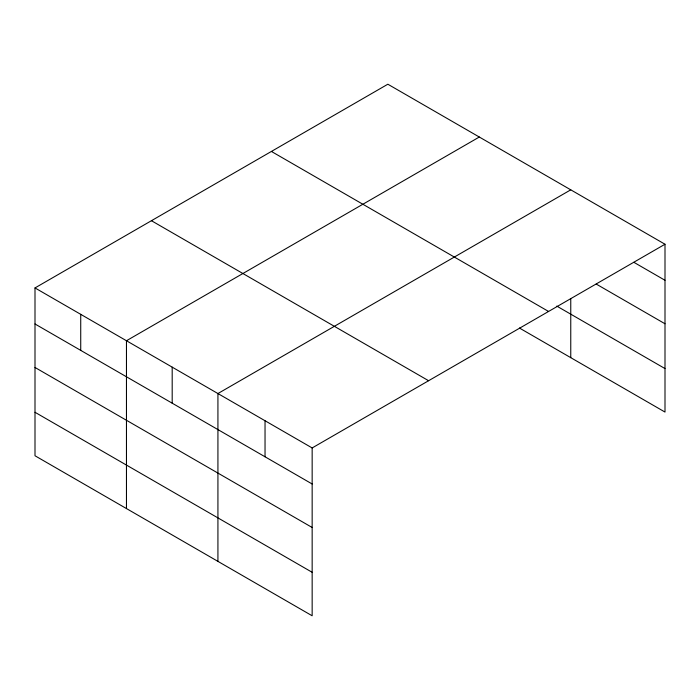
<?xml version="1.0" encoding="UTF-8"?>
<svg xmlns="http://www.w3.org/2000/svg" width="700" height="700" viewBox="0 0 700 700"><rect width="100%" height="100%" fill="white"/><g stroke="black" fill="none" stroke-linecap="round" stroke-linejoin="round"><path stroke-width="1.05" d="M665 244.239L387.844 84.219L35 287.936L35 455.761L312.156 615.781L312.156 447.947L665 244.239L665 412.064L519.435 328.029M479.308 137.025L126.464 340.734L126.464 508.567M570.762 189.831L217.928 393.54L217.928 561.374M633.903 262.325L665 280.28M596.207 284.051L665 323.767M556.771 306.092L665 368.576M271.408 151.445L548.564 311.456M151.436 220.71L428.592 380.721M35 287.936L312.156 447.947M35 323.977L312.156 483.989M35 367.465L312.156 527.485M35 412.274L312.156 572.294M570.762 298.874L570.762 357.665M265.037 420.744L265.037 456.794M172.191 367.141L172.191 403.183M80.728 314.335L80.728 350.376"/></g></svg>
